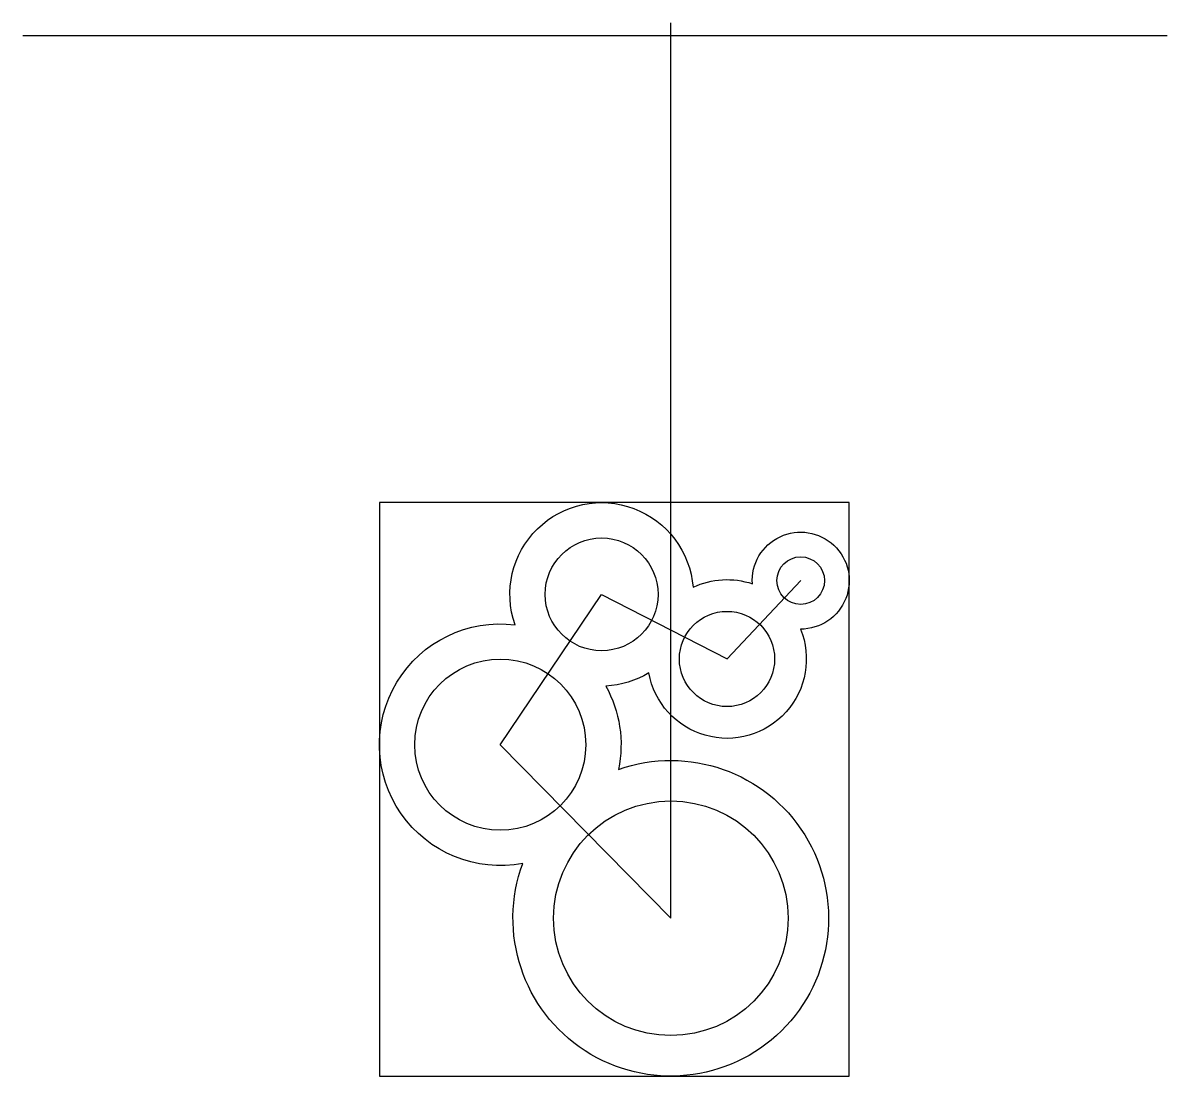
# Model space of a CAD drawing. Header units: inches. Extents: x -0.02 to 3.17, y 0.14 to 3.08.
import ezdxf

# ---------------------------------------------------------------- set-up
doc = ezdxf.new("R2010")
doc.units = ezdxf.units.IN
doc.layers.get('0').update_dxf_attribs({"linetype": 'CONTINUOUS'})

msp = doc.modelspace()

# ---------------------------------------------------------------- linework, layer by layer
for p, q in [((1.786, 0.5829), (1.786, 3.0814)), ((-0.0223, 3.0464), (3.1712, 3.0464)), ((1.9429, 1.3064), (2.1486, 1.5251)), ((1.31, 1.0673), (1.5929, 1.4867)), ((1.5929, 1.4867), (1.9429, 1.3064)), ((1.786, 0.5829), (1.31, 1.0673))]:
    msp.add_line(p, q)
msp.add_lwpolyline([(2.284, 1.7426), (0.9729, 1.7426), (0.9729, 0.1424), (2.284, 0.1424)], close=True)
msp.add_lwpolyline([(1.64, 0.9984, -4.484732), (1.3731, 0.7361, -1.169314), (1.3515, 1.4018, -1.139498), (1.8481, 1.5065, -0.194231), (2.0136, 1.5163, -2.536305), (2.1481, 1.3897, -1.11029), (1.7249, 1.2675, -0.124654), (1.6047, 1.231, -0.18016)], format="xyb", close=True)
for centre, radius in [((1.5929, 1.4867), 0.1575), ((2.1486, 1.5251), 0.0664), ((1.9429, 1.3064), 0.1329), ((1.31, 1.0673), 0.2387), ((1.786, 0.5829), 0.3273)]:
    msp.add_circle(centre, radius)

doc.saveas('drawing.dxf')
